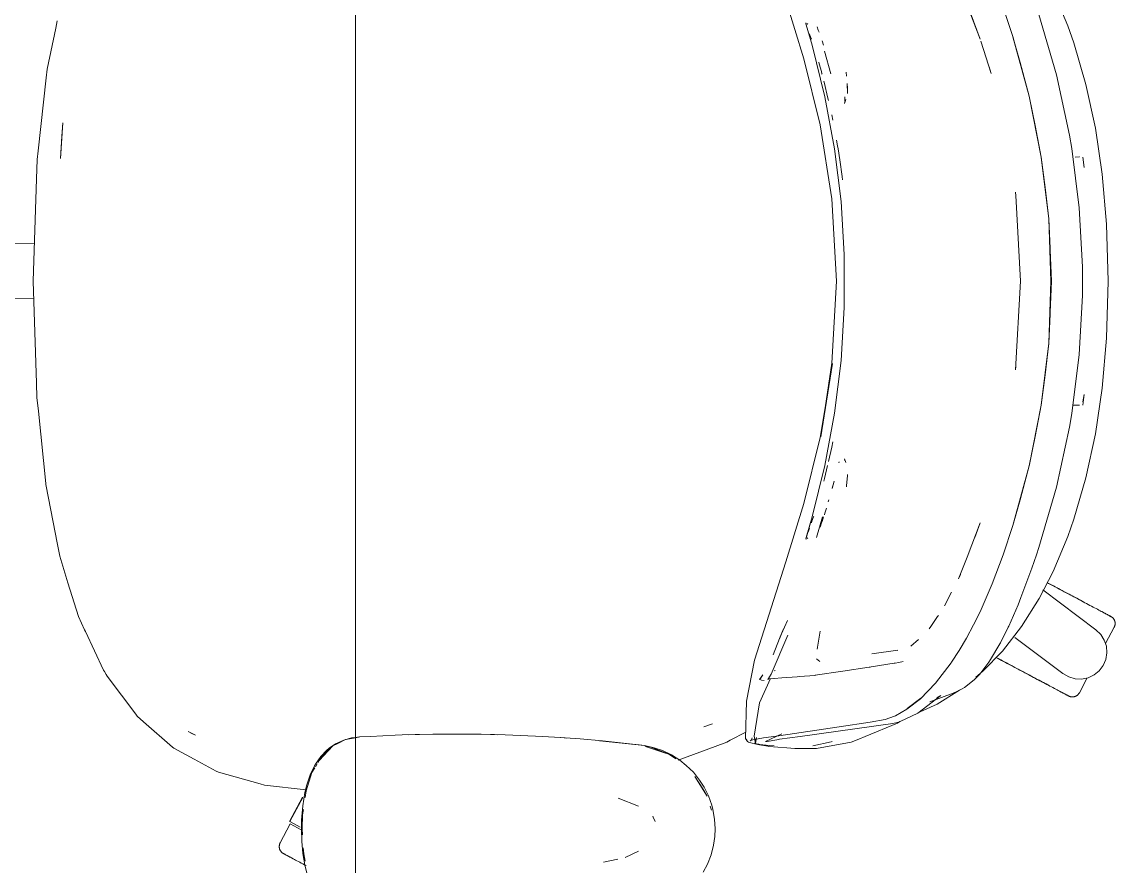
# Model space of a CAD drawing. Header units: millimetres. Extents: x 155927 to 326028, y -36033 to 97293.
# Drawn here: x 198655 to 199213, y 31853 to 32285 of the extents above; entities that cross this region are included whole.
import ezdxf

# ---------------------------------------------------------------- set-up
doc = ezdxf.new("R2010")
doc.units = ezdxf.units.MM
doc.header["$MEASUREMENT"] = 0
doc.layers.add('G-IMPT', color=8, linetype='CONTINUOUS', lineweight=9)
doc.layers.add('I-FURN', color=8, linetype='CONTINUOUS', lineweight=9)

msp = doc.modelspace()

# ---------------------------------------------------------------- linework, layer by layer
at = {"layer": 'G-IMPT'}
for p, q in [((199189.3, 32282.51), (199181.78, 32300.48)), ((199045.31, 32295.6), (199054.49, 32265.62)), ((199144.61, 32275.66), (199137.79, 32294.06)), ((199144.61, 32275.66), (199137.9, 32293.1)), ((199161.21, 32276.99), (199156.2, 32291.91)), ((199183.45, 32257.43), (199174.51, 32288.26)), ((198672.37, 32281.34), (198673.13, 32285.02)), ((199055.54, 32284.03), (199055.45, 32283.8)), ((199055.45, 32283.8), (199055.51, 32283.57)), ((199055.51, 32283.57), (199055.58, 32283.27)), ((199055.58, 32283.27), (199055.65, 32283)), ((199058.72, 32272.58), (199055.65, 32283)), ((199056.54, 32283.26), (199055.93, 32283.64)), ((199056.54, 32283.26), (199056.33, 32283.4)), ((199061.85, 32280.33), (199061.24, 32281.99)), ((199192.37, 32273.78), (199189.3, 32282.51)), ((198672.37, 32281.34), (198668.02, 32260.4)), ((199057.56, 32277.77), (199057.32, 32278.43)), ((199057.56, 32277.77), (199058.31, 32275.67)), ((199061.85, 32280.33), (199062.22, 32279.32)), ((199164.94, 32263.74), (199161.17, 32276.91)), ((199169.59, 32246.5), (199161.17, 32276.91)), ((199169.59, 32246.5), (199161.21, 32276.99)), ((199065.27, 32246.26), (199058.72, 32272.58)), ((199064.56, 32272.56), (199063.84, 32274.78)), ((199150.14, 32258.18), (199144.89, 32274.67)), ((199192.37, 32273.78), (199198.55, 32252.53)), ((199062.81, 32231.94), (199054.49, 32265.62)), ((199065.01, 32269.48), (199068.21, 32258.03)), ((198668.02, 32260.4), (198667.53, 32255.98)), ((199062.3, 32263.15), (199062.1, 32263.84)), ((199063.42, 32259.15), (199062.3, 32263.15)), ((199150.14, 32258.18), (199149.07, 32261.62)), ((199164.94, 32263.74), (199169.59, 32246.5)), ((198663.4, 32218.53), (198667.53, 32255.98)), ((199063.42, 32259.15), (199063.74, 32258.01)), ((199063.74, 32258.01), (199063.78, 32257.83)), ((199065.04, 32252.99), (199064.7, 32254.29)), ((199076.3, 32256.76), (199076.08, 32258.85)), ((199183.45, 32257.43), (199190.12, 32226.64)), ((199065.04, 32252.99), (199066.59, 32246.24)), ((199076.7, 32247.91), (199076.61, 32252.96)), ((199076.61, 32252.96), (199076.69, 32250.69)), ((199076.7, 32247.91), (199076.69, 32250.69)), ((199198.55, 32252.53), (199203.36, 32230.17)), ((199065.27, 32246.26), (199070.2, 32219.59)), ((199067.05, 32244.27), (199066.59, 32246.24)), ((199075.16, 32242.85), (199075.84, 32244.8)), ((199075.37, 32243.9), (199075.16, 32242.85)), ((199075.38, 32244.08), (199075.41, 32246.2)), ((199075.42, 32246.06), (199075.41, 32246.2)), ((199169.59, 32246.5), (199175.77, 32215.37)), ((199169.59, 32246.5), (199172.67, 32231.47)), ((199169.59, 32246.5), (199175.76, 32215.45)), ((198674.8, 32214.7), (198676.05, 32232.98)), ((198676.05, 32232.98), (198675.44, 32226.03)), ((199062.81, 32231.94), (199068.8, 32194.03)), ((199069.25, 32234.22), (199068.71, 32237.03)), ((198674.8, 32214.7), (198675.44, 32226.03)), ((199175.77, 32215.37), (199172.67, 32231.47)), ((199191.3, 32219.72), (199190.12, 32226.64)), ((199203.36, 32230.17), (199206.85, 32206.75)), ((199071.17, 32224.12), (199071.73, 32221.21)), ((199071.97, 32219.58), (199071.73, 32221.21)), ((198663.4, 32218.53), (198662.92, 32214.16)), ((199070.2, 32219.59), (199073.5, 32192.67)), ((199072.82, 32213.96), (199071.97, 32219.58)), ((199179.59, 32183.86), (199175.76, 32215.45)), ((199179.55, 32183.81), (199175.77, 32215.37)), ((199175.77, 32215.37), (199177.71, 32199.89)), ((199195.12, 32189.55), (199191.3, 32219.72)), ((199193.1, 32215.41), (199195.19, 32215.48)), ((199195.19, 32215.48), (199195.08, 32215.48)), ((199196.95, 32215.45), (199197.6, 32210.04)), ((198662.6, 32204.22), (198662.92, 32214.16)), ((199072.82, 32213.96), (199074.12, 32205.44)), ((198662.6, 32204.22), (198660.89, 32152.04)), ((199074.12, 32205.44), (199074.3, 32203.78)), ((199206.85, 32206.75), (199209.11, 32181.18)), ((199179.55, 32183.81), (199177.71, 32199.89)), ((199068.8, 32194.03), (199071.16, 32152.04)), ((199075.15, 32165.6), (199073.5, 32192.67)), ((199162.55, 32197.32), (199162.59, 32197.07)), ((199162.83, 32195.77), (199162.56, 32197.54)), ((199162.83, 32195.77), (199162.59, 32197.07)), ((199165.15, 32152.04), (199162.83, 32195.77)), ((199165.1, 32152.04), (199162.83, 32195.77)), ((199196.73, 32159.35), (199195.12, 32189.55)), ((199180.23, 32168.92), (199179.55, 32183.81)), ((199179.55, 32183.81), (199180.69, 32152.04)), ((199179.59, 32183.86), (199180.92, 32152.04)), ((199209.11, 32181.18), (199209.96, 32152.04)), ((199075.15, 32165.6), (199075.15, 32138.48)), ((199180.23, 32168.92), (199180.69, 32152.04)), ((199196.73, 32159.35), (199196.83, 32152.04)), ((198660.89, 32152.04), (198662.51, 32099.87)), ((199068.8, 32110.05), (199071.16, 32152.04)), ((199165.1, 32152.04), (199162.6, 32106.7)), ((199179.55, 32120.26), (199180.69, 32152.04)), ((199180.92, 32152.04), (199179.59, 32120.22)), ((199180.23, 32135.15), (199180.69, 32152.04)), ((199196.73, 32144.73), (199196.83, 32152.04)), ((199209.96, 32152.04), (199209.11, 32122.9)), ((199196.73, 32144.73), (199195.12, 32114.52)), ((199075.15, 32138.48), (199073.5, 32111.41)), ((199179.55, 32120.26), (199180.23, 32135.15)), ((199179.59, 32120.22), (199175.76, 32088.63)), ((199179.55, 32120.26), (199175.77, 32088.71)), ((199177.71, 32104.18), (199179.55, 32120.26)), ((199209.11, 32122.9), (199206.85, 32097.33)), ((199195.12, 32114.52), (199191.3, 32084.35)), ((199062.81, 32072.14), (199069.06, 32109.88)), ((199068.8, 32110.05), (199063.07, 32072.51)), ((199069.06, 32109.88), (199063.07, 32072.51)), ((199070.2, 32084.49), (199073.5, 32111.41)), ((199162.55, 32106.76), (199162.59, 32107.01)), ((199162.83, 32108.31), (199162.59, 32107.01)), ((199162.6, 32106.7), (199162.83, 32108.31)), ((199177.71, 32104.18), (199175.77, 32088.71)), ((198662.51, 32099.87), (198662.73, 32092.62)), ((198663.47, 32085.55), (198662.73, 32092.62)), ((199196.95, 32088.62), (199197.6, 32094.04)), ((199197.03, 32090.27), (199197.6, 32094.04)), ((199206.85, 32097.33), (199203.36, 32073.91)), ((199175.77, 32088.71), (199169.55, 32057.46)), ((199169.55, 32057.46), (199175.76, 32088.63)), ((199175.77, 32088.71), (199172.67, 32072.6)), ((199191.85, 32088.71), (199193.1, 32088.67)), ((199195.19, 32088.59), (199193.1, 32088.67)), ((199195.19, 32088.59), (199195.08, 32088.59)), ((198667.29, 32048.56), (198663.47, 32085.55)), ((199065.27, 32057.82), (199070.2, 32084.49)), ((199191.3, 32084.35), (199190.12, 32077.43)), ((199190.12, 32077.43), (199183.45, 32046.64)), ((199054.49, 32038.45), (199062.81, 32072.14)), ((199069.22, 32069.86), (199068.75, 32067.23)), ((199169.59, 32057.58), (199172.67, 32072.6)), ((199198.55, 32051.54), (199203.36, 32073.91)), ((199068.75, 32067.23), (199067.04, 32059.81)), ((199072.49, 32059.63), (199072.35, 32059.21)), ((199075.16, 32061.23), (199075.84, 32059.28)), ((199075.16, 32061.23), (199075.37, 32060.18)), ((199065.27, 32057.82), (199058.72, 32031.5)), ((199066.59, 32057.84), (199065.04, 32051.08)), ((199076.69, 32053.13), (199076.69, 32052.43)), ((199169.59, 32057.58), (199161.17, 32027.17)), ((199169.59, 32057.58), (199161.21, 32027.08)), ((199164.94, 32040.33), (199169.59, 32057.58)), ((198667.29, 32048.56), (198667.38, 32048.09)), ((198672.24, 32022.72), (198667.38, 32048.09)), ((199065.04, 32051.08), (199064.7, 32049.8)), ((199068.89, 32046), (199069.89, 32049.86)), ((199068.89, 32046), (199069.28, 32047.53)), ((199076.31, 32047.36), (199076.28, 32046.87)), ((199076.59, 32051.06), (199076.31, 32047.36)), ((199076.59, 32051.06), (199076.69, 32052.43)), ((199192.37, 32030.3), (199198.55, 32051.54)), ((199174.51, 32015.82), (199183.45, 32046.64)), ((199054.49, 32038.45), (199045.31, 32008.48)), ((199066.98, 32039.21), (199067.31, 32040.33)), ((199164.94, 32040.33), (199161.17, 32027.17)), ((199058.72, 32031.5), (199055.45, 32020.28)), ((199058.72, 32031.5), (199055.61, 32020.68)), ((199058.72, 32031.5), (199055.66, 32020.97)), ((199059.35, 32031.5), (199058.62, 32029.28)), ((199059.35, 32031.5), (199059.5, 32031.96)), ((199063.92, 32031.51), (199060.88, 32021.08)), ((199063.81, 32029.21), (199064.58, 32031.51)), ((199064.96, 32032.64), (199065.2, 32033.42)), ((199065.2, 32033.42), (199065.99, 32035.92)), ((199057.34, 32025.72), (199057, 32024.75)), ((199058.33, 32028.48), (199058.62, 32029.28)), ((199062.79, 32026.33), (199063.55, 32028.49)), ((199063.81, 32029.21), (199063.55, 32028.49)), ((199144.61, 32028.42), (199137.9, 32010.97)), ((199144.61, 32028.42), (199141.89, 32020.99)), ((199156.2, 32012.17), (199161.21, 32027.08)), ((199189.3, 32021.57), (199192.37, 32030.3)), ((198672.24, 32022.72), (198672.95, 32019.05)), ((199055.45, 32020.28), (199055.59, 32020.04)), ((199055.66, 32020.97), (199055.61, 32020.68)), ((199056.54, 32020.82), (199055.93, 32020.43)), ((199056.54, 32020.82), (199056.33, 32020.67)), ((199057, 32024.75), (199056.6, 32023.68)), ((199189.3, 32021.57), (199181.78, 32003.59)), ((198674.41, 32011.45), (198672.95, 32019.05)), ((199174.51, 32015.82), (199173.31, 32012.21)), ((198678.6, 31997.84), (198674.41, 32011.45)), ((199045.31, 32008.48), (199029.32, 31958.24)), ((199137.24, 32009.25), (199133.51, 31999.92)), ((199137.9, 32010.97), (199137.24, 32009.25)), ((199156.2, 32012.17), (199150.74, 31997.29)), ((199170.97, 32005.39), (199173.31, 32012.21)), ((199170.97, 32005.39), (199165.37, 31990.31)), ((199181.78, 32003.59), (199174.69, 31989.82)), ((198683.92, 31980.57), (198678.6, 31997.84)), ((199133.51, 31999.92), (199134.51, 32002.16)), ((199150.74, 31997.29), (199144.57, 31983.06)), ((199126.34, 31986.08), (199129.88, 31993.06)), ((199159.12, 31975.68), (199163.89, 31986.63)), ((199163.89, 31986.63), (199165.37, 31990.31)), ((199174.69, 31989.82), (199165.72, 31975.52)), ((198683.92, 31980.57), (198687.11, 31973.8)), ((199119.31, 31975.48), (199122.81, 31980.61)), ((199122.81, 31980.61), (199123.2, 31981.19)), ((199141.18, 31976.33), (199144.57, 31983.06)), ((199043.02, 31971.8), (199046.07, 31978.51)), ((199119.31, 31975.48), (199118.56, 31974.37)), ((199141.18, 31976.33), (199137.61, 31969.54)), ((199154.9, 31967.22), (199158.9, 31975.23)), ((199165.72, 31975.52), (199155.91, 31962.92)), ((199159.12, 31975.68), (199158.9, 31975.23)), ((198687.54, 31972.89), (198687.11, 31973.8)), ((198696.81, 31953.24), (198687.54, 31972.89)), ((199037.86, 31951.08), (199046.3, 31971.06)), ((199042, 31969.42), (199038.75, 31960.95)), ((199041.99, 31969.22), (199044.02, 31974.34)), ((199044.02, 31974.32), (199041.99, 31969.22)), ((199042, 31969.42), (199044.02, 31974.32)), ((199061.35, 31963.89), (199062.75, 31973.05)), ((199133.84, 31963.31), (199137.61, 31969.54)), ((199061.35, 31963.89), (199061.4, 31964.24)), ((199113.04, 31968.84), (199109.13, 31965.51)), ((199154.59, 31966.62), (199149.86, 31958.63)), ((199154.9, 31967.22), (199154.59, 31966.62)), ((199025.13, 31937.28), (199029.32, 31958.24)), ((199061, 31958.94), (199062.64, 31957.66)), ((199089.19, 31961.56), (199102.54, 31963.34)), ((199102.54, 31963.34), (199102.07, 31963.2)), ((199133.84, 31963.31), (199129.96, 31957.22)), ((199145.95, 31952.63), (199155.91, 31962.92)), ((199149, 31957.34), (199149.86, 31958.63)), ((198696.81, 31953.24), (198697.23, 31952.53)), ((198698.17, 31950.96), (198697.23, 31952.53)), ((199039.31, 31952.8), (199039.75, 31953.07)), ((199074.41, 31952.6), (199060.34, 31950.56)), ((199074.41, 31952.6), (199087.77, 31954.71)), ((199087.77, 31954.71), (199088.28, 31954.79)), ((199088.89, 31954.88), (199088.28, 31954.79)), ((199088.89, 31954.88), (199100.61, 31956.69)), ((199100.61, 31956.69), (199101.08, 31956.76)), ((199103.06, 31957.18), (199101.08, 31956.76)), ((199105.23, 31957.64), (199103.06, 31957.18)), ((199121.77, 31946.52), (199129.79, 31956.96)), ((199129.96, 31957.22), (199129.79, 31956.96)), ((199145.95, 31952.63), (199142.28, 31949.63)), ((199144.28, 31951.21), (199149, 31957.34)), ((198698.63, 31950.19), (198698.17, 31950.96)), ((198698.63, 31950.19), (198713.2, 31930.69)), ((199031.76, 31936.58), (199037.37, 31948.93)), ((199031.9, 31948.41), (199033.49, 31950.87)), ((199031.9, 31948.41), (199031.96, 31948.39)), ((199033.49, 31950.87), (199031.96, 31948.39)), ((199031.96, 31948.39), (199033.45, 31950.86)), ((199032.83, 31948.11), (199031.96, 31948.39)), ((199034.19, 31947.94), (199032.83, 31948.11)), ((199036.1, 31948.41), (199037.86, 31951.08)), ((199036.82, 31948.7), (199036.1, 31948.41)), ((199036.82, 31948.7), (199036.84, 31948.7)), ((199039.22, 31949), (199036.84, 31948.7)), ((199039.22, 31949), (199039.3, 31949.01)), ((199043.17, 31949.3), (199039.3, 31949.01)), ((199051.03, 31949.86), (199043.17, 31949.3)), ((199052.02, 31949.94), (199051.03, 31949.86)), ((199060.26, 31950.55), (199052.02, 31949.94)), ((199060.26, 31950.55), (199060.34, 31950.56)), ((199136.52, 31944.32), (199141.39, 31948.18)), ((199141.39, 31948.18), (199144.28, 31951.21)), ((199121.77, 31946.52), (199114.03, 31938.62)), ((199118.82, 31936.95), (199130.72, 31941.46)), ((199122.58, 31935.89), (199134.03, 31943.01)), ((199132.95, 31942.53), (199130.72, 31941.46)), ((199135.39, 31943.7), (199132.95, 31942.53)), ((199136.52, 31944.32), (199135.39, 31943.7)), ((199025.13, 31937.28), (199024.74, 31918.3)), ((199031.76, 31936.58), (199029.04, 31919.53)), ((199107.07, 31933.2), (199114.03, 31938.62)), ((199114.24, 31938.93), (199107.29, 31933.53)), ((199107.29, 31933.53), (199110.67, 31936.12)), ((199114.24, 31938.93), (199110.67, 31936.12)), ((199124.47, 31940.18), (199112.77, 31931.24)), ((199113.95, 31931.91), (199122.58, 31935.89)), ((199124.47, 31940.18), (199122.44, 31939.02)), ((198713.2, 31930.69), (198713.93, 31929.72)), ((199107.07, 31933.2), (199101.23, 31929.92)), ((199106.25, 31928.2), (199112.77, 31931.24)), ((198717.19, 31926.85), (198713.93, 31929.72)), ((198717.19, 31926.85), (198731.97, 31913.84)), ((199007.87, 31925.82), (199003.4, 31924.19)), ((199003.4, 31924.19), (199007.28, 31925.56)), ((199007.87, 31925.82), (199007.28, 31925.56)), ((199052.67, 31919.31), (199099.89, 31925.99)), ((199072.58, 31924.26), (199088.35, 31926.65)), ((199102.32, 31926.15), (199085.87, 31919.35)), ((199096.02, 31927.95), (199088.35, 31926.65)), ((199096.02, 31927.95), (199100.81, 31929.7)), ((199099.89, 31925.99), (199102.88, 31926.63)), ((199101.23, 31929.92), (199100.81, 31929.7)), ((199103.49, 31926.92), (199102.32, 31926.15)), ((199106.25, 31928.2), (199102.88, 31926.63)), ((198739.94, 31921.86), (198743.83, 31919.9)), ((198739.94, 31921.86), (198742.24, 31920.68)), ((198742.24, 31920.68), (198743.83, 31919.9)), ((198825.43, 31918.64), (198827.73, 31919.07)), ((198827.51, 31919.07), (198825.43, 31918.81)), ((198833.17, 31919.35), (198827.51, 31919.07)), ((198833.17, 31919.35), (198845.73, 31919.97)), ((198849.28, 31920.09), (198845.73, 31919.97)), ((198864.95, 31920.47), (198849.28, 31920.09)), ((198852.68, 31920.15), (198856, 31920.29)), ((198858.22, 31920.3), (198856, 31920.29)), ((198864.95, 31920.47), (198869.46, 31920.52)), ((198869.46, 31920.52), (198884.17, 31920.52)), ((198889.64, 31920.44), (198884.17, 31920.52)), ((198889.64, 31920.44), (198901.95, 31920.15)), ((198896.42, 31920.31), (198894.34, 31920.31)), ((198898.08, 31920.23), (198896.42, 31920.31)), ((198909.83, 31919.85), (198901.95, 31920.15)), ((198909.83, 31919.85), (198921.14, 31919.32)), ((198930.01, 31918.75), (198921.14, 31919.32)), ((199024.81, 31921.49), (199016.9, 31917.34)), ((199029.73, 31915.95), (199029.04, 31919.53)), ((199030.22, 31918.82), (199029.49, 31915.54)), ((199030.22, 31918.82), (199029.73, 31915.95)), ((199033.86, 31918.59), (199041.71, 31919.7)), ((199034.83, 31916.68), (199043.23, 31920.67)), ((199041.71, 31919.7), (199072.58, 31924.26)), ((199052.67, 31919.31), (199042.01, 31917.87)), ((199085.87, 31919.35), (199082.51, 31917.96)), ((198731.97, 31913.84), (198732.64, 31913.25)), ((198743.07, 31907.67), (198732.64, 31913.25)), ((198806.99, 31907.1), (198813.89, 31914.49)), ((198808.18, 31909.19), (198813.89, 31914.49)), ((198810.68, 31912.18), (198812, 31913.31)), ((198813.89, 31914.49), (198811.48, 31912.26)), ((198815.22, 31915.52), (198812, 31913.31)), ((198816.13, 31915.6), (198813.89, 31914.49)), ((198815.22, 31915.52), (198819.55, 31917.5)), ((198816.13, 31915.6), (198820.39, 31917.7)), ((198823.5, 31918.57), (198819.55, 31917.5)), ((198820.39, 31917.7), (198825.43, 31918.64)), ((198825.43, 31918.81), (198823.5, 31918.57)), ((198930.01, 31918.75), (198940.29, 31918.03)), ((198932.05, 31918.62), (198930.15, 31918.71)), ((198932.05, 31918.62), (198933.47, 31918.49)), ((198951.69, 31917.04), (198940.29, 31918.03)), ((198973.13, 31914.69), (198950.17, 31917.14)), ((198950.17, 31917.14), (198970.31, 31915.02)), ((198973.13, 31914.69), (198951.69, 31917.04)), ((198973.13, 31914.69), (198970.31, 31915.02)), ((198973.13, 31914.69), (198978.09, 31913.53)), ((198973.2, 31914.47), (198976.26, 31913.89)), ((198985.48, 31910.29), (198973.63, 31914.1)), ((198982.77, 31911.19), (198973.63, 31914.1)), ((198976.26, 31913.89), (198985.48, 31910.29)), ((198982.22, 31912.08), (198978.09, 31913.53)), ((198990.23, 31907.28), (199009.17, 31914.23)), ((199009.17, 31914.23), (199015.14, 31916.42)), ((199016.9, 31917.34), (199015.14, 31916.42)), ((199024.74, 31918.3), (199025.35, 31917.26)), ((199025.22, 31917.88), (199025.35, 31917.26)), ((199025.22, 31917.88), (199025.33, 31917.34)), ((199025.35, 31917.26), (199025.33, 31917.34)), ((199025.72, 31916.76), (199025.35, 31917.26)), ((199026.26, 31916.44), (199025.72, 31916.76)), ((199026.26, 31916.44), (199028.12, 31915.89)), ((199028.21, 31917.65), (199027.11, 31917.09)), ((199027.61, 31917.49), (199027.11, 31917.09)), ((199027.59, 31917.48), (199033.86, 31918.59)), ((199028.21, 31917.65), (199027.59, 31917.48)), ((199027.61, 31917.49), (199027.93, 31918.03)), ((199028.01, 31918.53), (199027.93, 31918.03)), ((199031.4, 31915.36), (199028.12, 31915.89)), ((199031.81, 31915.1), (199029.49, 31915.54)), ((199031.4, 31915.36), (199032.02, 31915.28)), ((199036.06, 31914.29), (199031.81, 31915.1)), ((199032.02, 31915.28), (199036.7, 31914.76)), ((199034.83, 31916.68), (199035.69, 31916.82)), ((199040.71, 31917.66), (199035.69, 31916.82)), ((199036.53, 31914.25), (199036.06, 31914.29)), ((199036.53, 31914.25), (199045.86, 31913.44)), ((199036.7, 31914.76), (199039.29, 31914.55)), ((199040.71, 31917.66), (199042.01, 31917.87)), ((199045.86, 31913.44), (199049.81, 31913.1)), ((199059.09, 31914.54), (199068.39, 31916.58)), ((199060.95, 31913.13), (199078.65, 31916.37)), ((199068.39, 31916.58), (199068.97, 31916.73)), ((199078.65, 31916.37), (199082.51, 31917.96)), ((198754.31, 31901.65), (198743.07, 31907.67)), ((198807.81, 31909.13), (198805.37, 31905.68)), ((198806.3, 31906.04), (198808.18, 31909.19)), ((198806.99, 31907.1), (198808.27, 31908.57)), ((198810.68, 31912.18), (198807.81, 31909.13)), ((198808.4, 31908.73), (198811.48, 31912.26)), ((198986.8, 31909.89), (198982.22, 31912.08)), ((198985.48, 31910.29), (198982.77, 31911.19)), ((198985.48, 31910.29), (198989.06, 31907.87)), ((198986.8, 31909.89), (198991.13, 31907.16)), ((199053.98, 31913.1), (199049.81, 31913.1)), ((199060.95, 31913.13), (199053.98, 31913.1)), ((198802.36, 31899.67), (198804.56, 31904.31)), ((198803.22, 31900.89), (198804.69, 31903.34)), ((198804.56, 31904.31), (198805.37, 31905.68)), ((198804.97, 31903.81), (198805.83, 31905.25)), ((198994.44, 31904.54), (198991.13, 31907.16)), ((198998.04, 31900.99), (198994.44, 31904.54)), ((198755.42, 31901.06), (198754.31, 31901.65)), ((198776.77, 31895.05), (198755.42, 31901.06)), ((198800.19, 31891.49), (198803.22, 31900.89)), ((198800.62, 31894.58), (198802.36, 31899.67)), ((198998.04, 31900.99), (199001.23, 31897.02)), ((199005.09, 31888.86), (198998.77, 31898.81)), ((199002.93, 31892.54), (198998.77, 31898.81)), ((199003.5, 31893.47), (199001.23, 31897.02)), ((198776.77, 31895.05), (198779.03, 31894.42)), ((198800.31, 31892), (198779.03, 31894.42)), ((198800.62, 31894.58), (198799.64, 31890.65)), ((198799.73, 31888.2), (198800.19, 31891.49)), ((199005.09, 31888.86), (199002.93, 31892.54)), ((199005.74, 31888.96), (199003.5, 31893.47)), ((198799.64, 31890.65), (198798.52, 31883.89)), ((198959.61, 31887.79), (198970.03, 31883.64)), ((199005.74, 31888.96), (199007.45, 31884.19)), ((198797.95, 31876.58), (198798.52, 31883.89)), ((198798.46, 31879.24), (198798.86, 31882.02)), ((199006.65, 31883.75), (199007.27, 31881.72)), ((199008.01, 31882.06), (199007.45, 31884.19)), ((199008.89, 31877.11), (199008.01, 31882.06)), ((198797.95, 31876.58), (198797.86, 31872.07)), ((198798.46, 31879.24), (198798.23, 31872.07)), ((198977.56, 31878.12), (198977.26, 31878.57)), ((198978.57, 31875.9), (198977.56, 31878.12)), ((199009.19, 31872.07), (199008.89, 31877.11)), ((198797.86, 31872.07), (198798.04, 31865.73)), ((198798.42, 31868.96), (198798.23, 31872.07)), ((199009.19, 31872.07), (199009.02, 31868.22)), ((198798.6, 31859.58), (198798.04, 31865.73)), ((199008.37, 31863.71), (199007.11, 31858.84)), ((199008.37, 31863.71), (199009.02, 31868.22)), ((198798.6, 31859.58), (198799.6, 31853.65)), ((198799.02, 31859.25), (198798.82, 31862.45)), ((198799.79, 31855.5), (198799.02, 31859.25)), ((198969.94, 31860.69), (198963.16, 31857.43)), ((199005.27, 31854.13), (199007.11, 31858.84)), ((198801.03, 31848.17), (198799.6, 31853.65)), ((198952.11, 31855.09), (198959.54, 31856.66)), ((199003.08, 31849.97), (199005.27, 31854.13))]:
    msp.add_line(p, q, dxfattribs=at)
at = {"layer": 'I-FURN'}
for p, q in [((198825.43, 31407.61), (198825.43, 32807.61)), ((198825.43, 32807.61), (198825.43, 31407.61)), ((198629.32, 32171.56), (198661.51, 32171)), ((198661.17, 32143.01), (198628.83, 32143.58)), ((199178.88, 31997.86), (199178.99, 31997.81)), ((199179.51, 31997.53), (199178.88, 31997.86)), ((199178.99, 31997.81), (199179.96, 31997.29)), ((199180.48, 31997.01), (199179.51, 31997.53)), ((199179.96, 31997.29), (199180.94, 31996.77)), ((199181.47, 31996.49), (199180.48, 31997.01)), ((199176.62, 31994.18), (199203.68, 31973.79)), ((199180.94, 31996.77), (199181.92, 31996.25)), ((199182.46, 31995.96), (199181.47, 31996.49)), ((199181.92, 31996.25), (199182.92, 31995.72)), ((199183.46, 31995.43), (199182.46, 31995.96)), ((199182.92, 31995.72), (199183.92, 31995.19)), ((199184.46, 31994.9), (199183.46, 31995.43)), ((199183.92, 31995.19), (199184.92, 31994.65)), ((199185.46, 31994.36), (199184.46, 31994.9)), ((199184.92, 31994.65), (199185.92, 31994.12)), ((199186.47, 31993.83), (199185.46, 31994.36)), ((199185.92, 31994.12), (199186.93, 31993.58)), ((199187.47, 31993.3), (199186.47, 31993.83)), ((199186.93, 31993.58), (199187.93, 31993.05)), ((199188.47, 31992.76), (199187.47, 31993.3)), ((199187.93, 31993.05), (199188.93, 31992.52)), ((199189.47, 31992.23), (199188.47, 31992.76)), ((199188.93, 31992.52), (199189.93, 31991.99)), ((199190.47, 31991.7), (199189.47, 31992.23)), ((199189.93, 31991.99), (199190.92, 31991.46)), ((199191.45, 31991.18), (199190.47, 31991.7)), ((199190.92, 31991.46), (199191.91, 31990.94)), ((199192.43, 31990.66), (199191.45, 31991.18)), ((199191.91, 31990.94), (199192.88, 31990.42)), ((199193.4, 31990.14), (199192.43, 31990.66)), ((199192.88, 31990.42), (199193.84, 31989.91)), ((199194.36, 31989.63), (199193.4, 31990.14)), ((199193.84, 31989.91), (199194.8, 31989.4)), ((199195.3, 31989.13), (199194.36, 31989.63)), ((199194.8, 31989.4), (199195.73, 31988.9)), ((199196.23, 31988.64), (199195.3, 31989.13)), ((199195.73, 31988.9), (199196.66, 31988.41)), ((199197.15, 31988.15), (199196.23, 31988.64)), ((199196.66, 31988.41), (199197.56, 31987.93)), ((199198.04, 31987.67), (199197.15, 31988.15)), ((199198.92, 31987.21), (199198.04, 31987.67)), ((199199.78, 31986.75), (199198.92, 31987.21)), ((199200.61, 31986.31), (199199.78, 31986.75)), ((199201.42, 31985.88), (199200.61, 31986.31)), ((199202.21, 31985.46), (199201.42, 31985.88)), ((199202.97, 31985.05), (199202.21, 31985.46)), ((199203.71, 31984.66), (199202.97, 31985.05)), ((199204.42, 31984.29), (199203.71, 31984.66)), ((199205.09, 31983.93), (199204.42, 31984.29)), ((199205.74, 31983.58), (199205.09, 31983.93)), ((199206.36, 31983.25), (199205.74, 31983.58)), ((199206.94, 31982.94), (199206.36, 31983.25)), ((199206.63, 31983.11), (199207.2, 31982.81)), ((199207.49, 31982.65), (199206.94, 31982.94)), ((199207.2, 31982.81), (199207.73, 31982.52)), ((199208.01, 31982.37), (199207.49, 31982.65)), ((199207.73, 31982.52), (199208.24, 31982.25)), ((199208.49, 31982.12), (199208.01, 31982.37)), ((199208.24, 31982.25), (199208.7, 31982.01)), ((199208.94, 31981.88), (199208.49, 31982.12)), ((199208.7, 31982.01), (199209.13, 31981.78)), ((199209.35, 31981.66), (199208.94, 31981.88)), ((199209.13, 31981.78), (199209.52, 31981.57)), ((199209.72, 31981.46), (199209.35, 31981.66)), ((199209.52, 31981.57), (199209.88, 31981.38)), ((199210.06, 31981.29), (199209.72, 31981.46)), ((199209.88, 31981.38), (199210.2, 31981.21)), ((199210.35, 31981.13), (199210.06, 31981.29)), ((199210.2, 31981.21), (199210.48, 31981.06)), ((199210.61, 31980.99), (199210.35, 31981.13)), ((199210.48, 31981.06), (199210.72, 31980.93)), ((199210.83, 31980.87), (199210.61, 31980.99)), ((199210.72, 31980.93), (199210.92, 31980.83)), ((199211.01, 31980.78), (199210.83, 31980.87)), ((199210.92, 31980.83), (199211.08, 31980.74)), ((199211.15, 31980.7), (199211.01, 31980.78)), ((199211.08, 31980.74), (199211.2, 31980.68)), ((199211.25, 31980.65), (199211.15, 31980.7)), ((199211.2, 31980.68), (199211.28, 31980.63)), ((199211.31, 31980.62), (199211.25, 31980.65)), ((199211.28, 31980.63), (199211.33, 31980.61)), ((199211.33, 31980.61), (199211.31, 31980.62)), ((199211.33, 31980.61), (199211.47, 31980.53)), ((199211.33, 31980.61), (199211.33, 31980.61)), ((199211.47, 31980.53), (199211.61, 31980.45)), ((199211.61, 31980.45), (199211.74, 31980.36)), ((199211.74, 31980.36), (199211.87, 31980.26)), ((199211.87, 31980.26), (199212, 31980.16)), ((199208.53, 31966.75), (199213, 31975.16)), ((199212, 31980.16), (199212.12, 31980.06)), ((199212.12, 31980.06), (199212.24, 31979.95)), ((199212.24, 31979.95), (199212.36, 31979.83)), ((199212.36, 31979.83), (199212.46, 31979.71)), ((199212.46, 31979.71), (199212.57, 31979.59)), ((199212.57, 31979.59), (199212.67, 31979.46)), ((199212.67, 31979.46), (199212.76, 31979.33)), ((199212.76, 31979.33), (199212.85, 31979.2)), ((199212.85, 31979.2), (199212.93, 31979.06)), ((199212.93, 31979.06), (199213.01, 31978.92)), ((199213.02, 31975.2), (199213, 31975.16)), ((199213.01, 31978.92), (199213.08, 31978.77)), ((199213.09, 31975.34), (199213.02, 31975.2)), ((199213.08, 31978.77), (199213.15, 31978.63)), ((199213.16, 31975.49), (199213.09, 31975.34)), ((199213.15, 31978.63), (199213.21, 31978.48)), ((199213.21, 31975.64), (199213.16, 31975.49)), ((199213.21, 31978.48), (199213.26, 31978.33)), ((199213.27, 31975.79), (199213.21, 31975.64)), ((199213.26, 31978.33), (199213.31, 31978.17)), ((199213.32, 31975.94), (199213.27, 31975.79)), ((199213.31, 31978.17), (199213.35, 31978.02)), ((199213.36, 31976.1), (199213.32, 31975.94)), ((199213.35, 31978.02), (199213.39, 31977.86)), ((199213.39, 31976.26), (199213.36, 31976.1)), ((199213.39, 31977.86), (199213.42, 31977.7)), ((199213.42, 31976.42), (199213.39, 31976.26)), ((199213.42, 31977.7), (199213.44, 31977.54)), ((199213.44, 31976.58), (199213.42, 31976.42)), ((199213.44, 31977.54), (199213.46, 31977.38)), ((199213.46, 31976.74), (199213.44, 31976.58)), ((199213.46, 31977.38), (199213.47, 31977.22)), ((199213.47, 31976.9), (199213.46, 31976.74)), ((199213.47, 31977.22), (199213.47, 31977.06)), ((199213.47, 31977.06), (199213.47, 31976.9)), ((199186.84, 31951.44), (199162.26, 31969.97)), ((199203.68, 31973.79), (199206.11, 31971.45)), ((199206.11, 31971.45), (199207.91, 31968.59)), ((199207.91, 31968.59), (199208.98, 31965.39)), ((199208.98, 31965.39), (199209.24, 31962.03)), ((199152.75, 31959.66), (199153.65, 31959.18)), ((199154.14, 31958.92), (199153.23, 31959.4)), ((199153.65, 31959.18), (199154.56, 31958.7)), ((199155.06, 31958.43), (199154.14, 31958.92)), ((199154.56, 31958.7), (199155.49, 31958.2)), ((199156, 31957.93), (199155.06, 31958.43)), ((199155.49, 31958.2), (199156.43, 31957.7)), ((199156.95, 31957.43), (199156, 31957.93)), ((199208.7, 31958.7), (199207.37, 31955.6)), ((199209.24, 31962.03), (199208.7, 31958.7)), ((199156.43, 31957.7), (199157.39, 31957.19)), ((199157.91, 31956.91), (199156.95, 31957.43)), ((199157.39, 31957.19), (199158.36, 31956.68)), ((199158.89, 31956.39), (199157.91, 31956.91)), ((199158.36, 31956.68), (199159.34, 31956.15)), ((199159.87, 31955.87), (199158.89, 31956.39)), ((199159.34, 31956.15), (199160.33, 31955.63)), ((199160.86, 31955.34), (199159.87, 31955.87)), ((199160.33, 31955.63), (199161.32, 31955.1)), ((199161.86, 31954.81), (199160.86, 31955.34)), ((199161.32, 31955.1), (199162.32, 31954.57)), ((199162.86, 31954.28), (199161.86, 31954.81)), ((199162.32, 31954.57), (199163.32, 31954.04)), ((199163.87, 31953.75), (199162.86, 31954.28)), ((199163.32, 31954.04), (199164.33, 31953.5)), ((199164.87, 31953.21), (199163.87, 31953.75)), ((199164.33, 31953.5), (199165.33, 31952.97)), ((199165.88, 31952.68), (199164.87, 31953.21)), ((199165.33, 31952.97), (199166.34, 31952.43)), ((199166.88, 31952.15), (199165.88, 31952.68)), ((199166.34, 31952.43), (199167.34, 31951.9)), ((199205.34, 31952.91), (199202.73, 31950.78)), ((199207.37, 31955.6), (199205.34, 31952.91)), ((199167.88, 31951.61), (199166.88, 31952.15)), ((199167.34, 31951.9), (199168.34, 31951.37)), ((199168.87, 31951.09), (199167.88, 31951.61)), ((199168.34, 31951.37), (199169.33, 31950.84)), ((199169.86, 31950.56), (199168.87, 31951.09)), ((199169.33, 31950.84), (199170.31, 31950.32)), ((199170.84, 31950.04), (199169.86, 31950.56)), ((199170.31, 31950.32), (199171.28, 31949.8)), ((199171.81, 31949.53), (199170.84, 31950.04)), ((199171.28, 31949.8), (199172.25, 31949.29)), ((199172.76, 31949.02), (199171.81, 31949.53)), ((199172.25, 31949.29), (199173.2, 31948.78)), ((199173.71, 31948.51), (199172.76, 31949.02)), ((199173.2, 31948.78), (199174.14, 31948.29)), ((199174.64, 31948.02), (199173.71, 31948.51)), ((199174.14, 31948.29), (199175.06, 31947.8)), ((199175.55, 31947.53), (199174.64, 31948.02)), ((199175.06, 31947.8), (199175.97, 31947.31)), ((199176.45, 31947.06), (199175.55, 31947.53)), ((199175.97, 31947.31), (199176.85, 31946.84)), ((199177.32, 31946.59), (199176.45, 31947.06)), ((199176.85, 31946.84), (199177.72, 31946.38)), ((199189.76, 31949.75), (199186.84, 31951.44)), ((199193, 31948.8), (199189.76, 31949.75)), ((199196.37, 31948.66), (199193, 31948.8)), ((199195.19, 31941.66), (199199.22, 31949.24)), ((199199.68, 31949.33), (199196.37, 31948.66)), ((199202.73, 31950.78), (199199.68, 31949.33)), ((199178.18, 31946.14), (199177.32, 31946.59)), ((199177.72, 31946.38), (199178.57, 31945.93)), ((199179.02, 31945.69), (199178.18, 31946.14)), ((199178.57, 31945.93), (199179.39, 31945.49)), ((199179.39, 31945.49), (199180.19, 31945.07)), ((199180.19, 31945.07), (199180.97, 31944.65)), ((199180.97, 31944.65), (199181.72, 31944.26)), ((199181.72, 31944.26), (199182.44, 31943.87)), ((199182.44, 31943.87), (199183.14, 31943.5)), ((199183.14, 31943.5), (199183.8, 31943.15)), ((199183.8, 31943.15), (199184.43, 31942.81)), ((199184.43, 31942.81), (199185.03, 31942.49)), ((199185.35, 31942.33), (199184.76, 31942.64)), ((199185.03, 31942.49), (199185.6, 31942.19)), ((199185.9, 31942.03), (199185.35, 31942.33)), ((199185.6, 31942.19), (199186.14, 31941.91)), ((199186.41, 31941.76), (199185.9, 31942.03)), ((199186.14, 31941.91), (199186.64, 31941.64)), ((199186.9, 31941.5), (199186.41, 31941.76)), ((199186.64, 31941.64), (199187.11, 31941.39)), ((199187.34, 31941.27), (199186.9, 31941.5)), ((199187.11, 31941.39), (199187.54, 31941.16)), ((199187.75, 31941.05), (199187.34, 31941.27)), ((199187.54, 31941.16), (199187.93, 31940.95)), ((199194.93, 31941.25), (199194.84, 31941.12)), ((199195.02, 31941.38), (199194.93, 31941.25)), ((199195.11, 31941.52), (199195.02, 31941.38)), ((199195.19, 31941.66), (199195.11, 31941.52)), ((199188.13, 31940.85), (199187.75, 31941.05)), ((199187.93, 31940.95), (199188.28, 31940.76)), ((199188.46, 31940.67), (199188.13, 31940.85)), ((199188.28, 31940.76), (199188.6, 31940.6)), ((199188.76, 31940.51), (199188.46, 31940.67)), ((199188.6, 31940.6), (199188.88, 31940.45)), ((199189.02, 31940.38), (199188.76, 31940.51)), ((199188.88, 31940.45), (199189.12, 31940.32)), ((199189.24, 31940.26), (199189.02, 31940.38)), ((199189.12, 31940.32), (199189.32, 31940.21)), ((199189.42, 31940.16), (199189.24, 31940.26)), ((199189.32, 31940.21), (199189.48, 31940.13)), ((199189.56, 31940.09), (199189.42, 31940.16)), ((199189.48, 31940.13), (199189.61, 31940.06)), ((199189.66, 31940.04), (199189.56, 31940.09)), ((199189.61, 31940.06), (199189.69, 31940.02)), ((199189.72, 31940), (199189.66, 31940.04)), ((199189.69, 31940.02), (199189.73, 31940)), ((199189.74, 31939.99), (199189.72, 31940)), ((199189.73, 31940), (199189.74, 31939.99)), ((199189.77, 31939.97), (199189.74, 31939.99)), ((199189.92, 31939.9), (199189.77, 31939.97)), ((199190.07, 31939.84), (199189.92, 31939.9)), ((199190.22, 31939.78), (199190.07, 31939.84)), ((199190.37, 31939.72), (199190.22, 31939.78)), ((199190.52, 31939.68), (199190.37, 31939.72)), ((199190.68, 31939.63), (199190.52, 31939.68)), ((199190.84, 31939.6), (199190.68, 31939.63)), ((199190.99, 31939.57), (199190.84, 31939.6)), ((199191.15, 31939.55), (199190.99, 31939.57)), ((199191.31, 31939.53), (199191.15, 31939.55)), ((199191.48, 31939.52), (199191.31, 31939.53)), ((199191.64, 31939.52), (199191.48, 31939.52)), ((199191.8, 31939.52), (199191.64, 31939.52)), ((199191.96, 31939.53), (199191.8, 31939.52)), ((199192.12, 31939.55), (199191.96, 31939.53)), ((199192.28, 31939.57), (199192.12, 31939.55)), ((199192.44, 31939.6), (199192.28, 31939.57)), ((199192.59, 31939.64), (199192.44, 31939.6)), ((199192.75, 31939.68), (199192.59, 31939.64)), ((199192.9, 31939.73), (199192.75, 31939.68)), ((199193.06, 31939.78), (199192.9, 31939.73)), ((199193.21, 31939.84), (199193.06, 31939.78)), ((199193.35, 31939.91), (199193.21, 31939.84)), ((199193.5, 31939.98), (199193.35, 31939.91)), ((199193.64, 31940.06), (199193.5, 31939.98)), ((199193.78, 31940.14), (199193.64, 31940.06)), ((199193.91, 31940.23), (199193.78, 31940.14)), ((199194.04, 31940.32), (199193.91, 31940.23)), ((199194.17, 31940.42), (199194.04, 31940.32)), ((199194.29, 31940.53), (199194.17, 31940.42)), ((199194.41, 31940.64), (199194.29, 31940.53)), ((199194.53, 31940.75), (199194.41, 31940.64)), ((199194.64, 31940.87), (199194.53, 31940.75)), ((199194.74, 31940.99), (199194.64, 31940.87)), ((199194.84, 31941.12), (199194.74, 31940.99)), ((198798.36, 31888.29), (198791.78, 31875.93)), ((198791.95, 31875.84), (198798.53, 31888.2)), ((198798.53, 31888.2), (198798.62, 31888.15)), ((198792.14, 31874.61), (198786.99, 31864.92)), ((198797.25, 31873.02), (198791.95, 31875.84)), ((198797.77, 31871.61), (198792.14, 31874.61)), ((198786.52, 31863.18), (198786.53, 31863.34)), ((198786.52, 31863.02), (198786.52, 31863.18)), ((198786.52, 31862.86), (198786.52, 31863.02)), ((198786.53, 31863.34), (198786.55, 31863.5)), ((198786.55, 31863.5), (198786.57, 31863.66)), ((198786.57, 31863.66), (198786.6, 31863.82)), ((198786.6, 31863.82), (198786.63, 31863.98)), ((198786.63, 31863.98), (198786.67, 31864.14)), ((198786.67, 31864.14), (198786.72, 31864.29)), ((198786.72, 31864.29), (198786.77, 31864.44)), ((198786.77, 31864.44), (198786.83, 31864.59)), ((198786.83, 31864.59), (198786.9, 31864.74)), ((198786.9, 31864.74), (198786.97, 31864.88)), ((198786.97, 31864.88), (198786.99, 31864.92)), ((198786.53, 31862.7), (198786.52, 31862.86)), ((198786.55, 31862.54), (198786.53, 31862.7)), ((198786.57, 31862.38), (198786.55, 31862.54)), ((198786.6, 31862.22), (198786.57, 31862.38)), ((198786.63, 31862.06), (198786.6, 31862.22)), ((198786.68, 31861.91), (198786.63, 31862.06)), ((198786.72, 31861.75), (198786.68, 31861.91)), ((198786.78, 31861.6), (198786.72, 31861.75)), ((198786.84, 31861.45), (198786.78, 31861.6)), ((198786.9, 31861.31), (198786.84, 31861.45)), ((198786.98, 31861.16), (198786.9, 31861.31)), ((198787.05, 31861.02), (198786.98, 31861.16)), ((198787.14, 31860.88), (198787.05, 31861.02)), ((198787.23, 31860.75), (198787.14, 31860.88)), ((198787.32, 31860.62), (198787.23, 31860.75)), ((198787.42, 31860.49), (198787.32, 31860.62)), ((198787.52, 31860.37), (198787.42, 31860.49)), ((198787.63, 31860.25), (198787.52, 31860.37)), ((198787.75, 31860.13), (198787.63, 31860.25)), ((198787.86, 31860.02), (198787.75, 31860.13)), ((198787.99, 31859.92), (198787.86, 31860.02)), ((198788.11, 31859.82), (198787.99, 31859.92)), ((198788.24, 31859.72), (198788.11, 31859.82)), ((198788.38, 31859.63), (198788.24, 31859.72)), ((198788.51, 31859.55), (198788.38, 31859.63)), ((198788.66, 31859.47), (198788.51, 31859.55)), ((198788.7, 31859.45), (198788.66, 31859.47)), ((198788.66, 31859.47), (198788.66, 31859.47)), ((198788.66, 31859.47), (198788.68, 31859.46)), ((198788.68, 31859.46), (198788.74, 31859.43)), ((198788.79, 31859.4), (198788.7, 31859.45)), ((198788.74, 31859.43), (198788.84, 31859.38)), ((198788.91, 31859.34), (198788.79, 31859.4)), ((198788.84, 31859.38), (198788.98, 31859.3)), ((198789.07, 31859.25), (198788.91, 31859.34)), ((198788.98, 31859.3), (198789.16, 31859.21)), ((198789.27, 31859.14), (198789.07, 31859.25)), ((198789.16, 31859.21), (198789.38, 31859.09)), ((198789.51, 31859.02), (198789.27, 31859.14)), ((198789.38, 31859.09), (198789.63, 31858.95)), ((198789.79, 31858.87), (198789.51, 31859.02)), ((198789.63, 31858.95), (198789.93, 31858.79)), ((198790.11, 31858.7), (198789.79, 31858.87)), ((198789.93, 31858.79), (198790.27, 31858.61)), ((198790.46, 31858.51), (198790.11, 31858.7)), ((198790.27, 31858.61), (198790.64, 31858.42)), ((198790.86, 31858.3), (198790.46, 31858.51)), ((198790.64, 31858.42), (198791.05, 31858.2)), ((198791.29, 31858.07), (198790.86, 31858.3)), ((198791.05, 31858.2), (198791.5, 31857.96)), ((198791.75, 31857.83), (198791.29, 31858.07)), ((198791.5, 31857.96), (198791.98, 31857.7)), ((198792.25, 31857.56), (198791.75, 31857.83)), ((198791.98, 31857.7), (198792.5, 31857.43)), ((198792.79, 31857.27), (198792.25, 31857.56)), ((198792.5, 31857.43), (198793.05, 31857.14)), ((198793.36, 31856.97), (198792.79, 31857.27)), ((198793.05, 31857.14), (198793.63, 31856.83)), ((198793.63, 31856.83), (198794.25, 31856.5)), ((198794.25, 31856.5), (198794.89, 31856.15)), ((198794.89, 31856.15), (198795.57, 31855.79)), ((198795.57, 31855.79), (198796.28, 31855.42)), ((198796.28, 31855.42), (198797.01, 31855.03)), ((198797.01, 31855.03), (198797.78, 31854.62)), ((198797.78, 31854.62), (198798.56, 31854.2)), ((198798.56, 31854.2), (198799.38, 31853.77)), ((198799.38, 31853.77), (198800.21, 31853.33))]:
    msp.add_line(p, q, dxfattribs=at)

doc.saveas('drawing.dxf')
